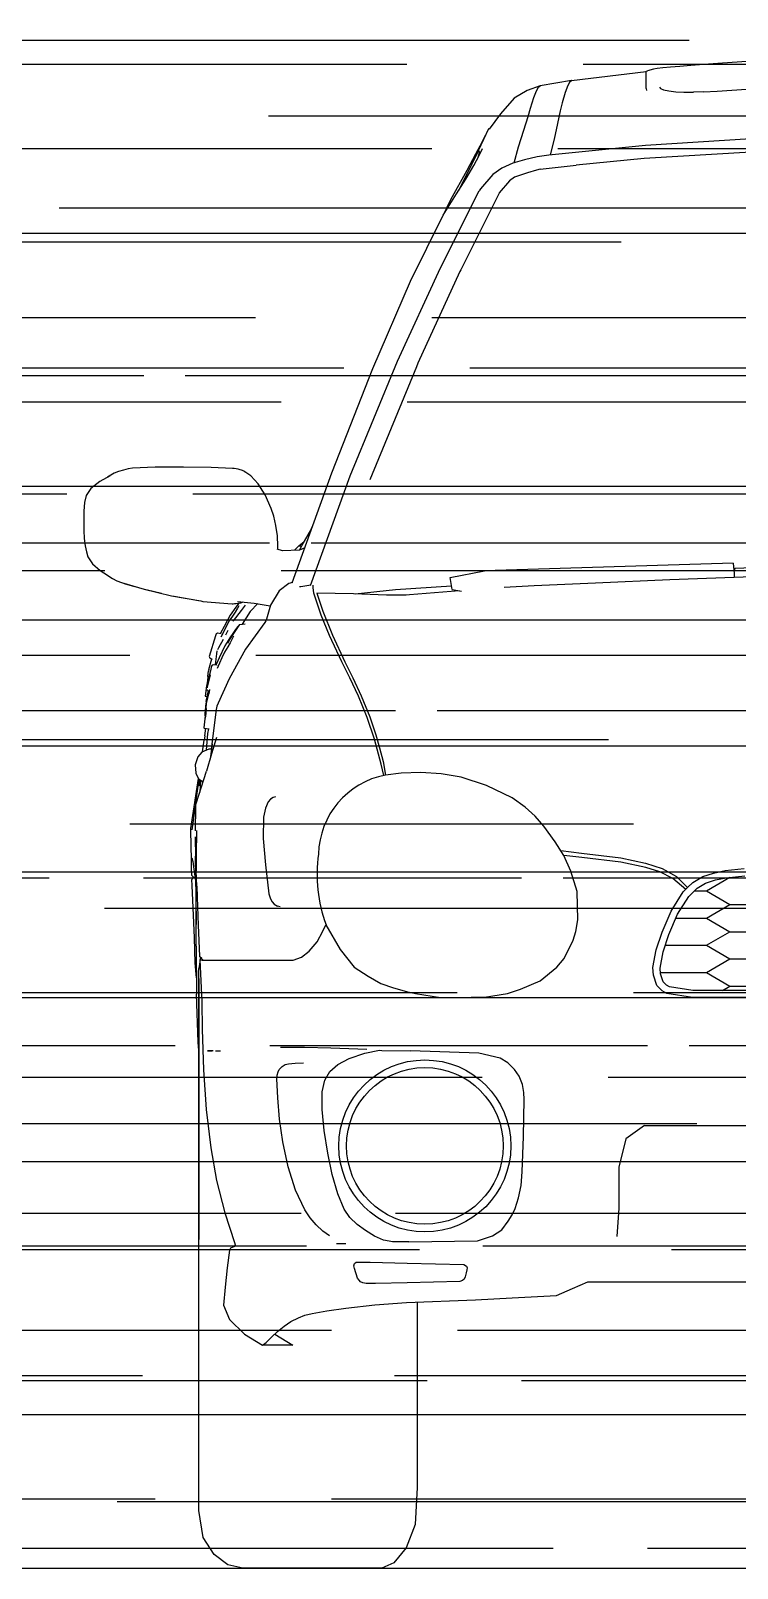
# Model space of a CAD drawing. Header units: millimetres. Extents: x 589 to 1175, y -455 to -172.
# Drawn here: x 1034.379 to 1035.091, y -327.473 to -325.923 of the extents above; entities that cross this region are included whole.
import ezdxf

# ---------------------------------------------------------------- set-up
doc = ezdxf.new("R2010")
doc.units = ezdxf.units.MM
for name, color, linetype in [('SRAFA', 251, 'Continuous'), ('stafaz', 252, 'Continuous'), ('ZDIVO', 1, 'Continuous')]:
    doc.layers.add(name, color=color, linetype=linetype)

# ---------------------------------------------------------------- blocks, each defined once
blk = doc.blocks.new('A$C37E17271')
at = {"linetype": 'Continuous'}
for p, q in [((0.7191, 1.5218), (0.6497, 1.5171)), ((0.5021, 1.5), (0.5774, 1.5091)), ((0.5774, 1.5093), (0.5787, 1.5098)), ((0.5774, 1.5069), (0.5774, 1.5093)), ((0.5774, 1.503), (0.5774, 1.5069)), ((0.5848, 1.5115), (0.5787, 1.5098)), ((0.5884, 1.512), (0.5848, 1.5115)), ((0.5941, 1.5127), (0.5884, 1.512)), ((0.602, 1.5134), (0.5941, 1.5127)), ((0.6114, 1.5142), (0.602, 1.5134)), ((0.6225, 1.5151), (0.6114, 1.5142)), ((0.6353, 1.516), (0.6225, 1.5151)), ((0.6497, 1.5171), (0.6353, 1.516)), ((0.4575, 1.49), (0.4443, 1.4822)), ((0.4705, 1.4945), (0.4575, 1.49)), ((0.464, 1.4827), (0.4667, 1.4894)), ((0.4667, 1.4894), (0.4689, 1.4931)), ((0.4689, 1.4931), (0.4705, 1.4945)), ((0.502, 1.5), (0.4705, 1.4945)), ((0.4983, 1.4948), (0.4957, 1.4879)), ((0.5004, 1.4986), (0.4983, 1.4948)), ((0.5004, 1.4986), (0.502, 1.5)), ((0.5021, 1.5), (0.5004, 1.4986)), ((0.502, 1.5), (0.5021, 1.5)), ((0.5774, 1.498), (0.5774, 1.503)), ((0.5774, 1.492), (0.5774, 1.498)), ((0.5774, 1.492), (0.5776, 1.49)), ((0.5906, 1.4933), (0.5917, 1.4918)), ((0.5917, 1.4918), (0.5948, 1.4904)), ((0.5948, 1.4904), (0.6, 1.4894)), ((0.6, 1.4894), (0.6071, 1.4886)), ((0.6071, 1.4886), (0.6153, 1.4882)), ((0.6153, 1.4882), (0.6251, 1.4882)), ((0.635, 1.4885), (0.6251, 1.4882)), ((0.635, 1.4885), (0.649, 1.4893)), ((0.649, 1.4893), (0.7236, 1.4943)), ((0.649, 1.4893), (0.649, 1.4893)), ((0.4443, 1.4822), (0.4304, 1.4664)), ((0.4608, 1.472), (0.464, 1.4827)), ((0.4926, 1.4773), (0.4907, 1.4692)), ((0.4957, 1.4879), (0.4926, 1.4773)), ((0.4304, 1.4664), (0.4191, 1.4507)), ((0.4539, 1.45), (0.4582, 1.4636)), ((0.4582, 1.4636), (0.4608, 1.472)), ((0.4907, 1.4692), (0.488, 1.4567)), ((0.4182, 1.4512), (0.4084, 1.4296)), ((0.4151, 1.4444), (0.412, 1.4382)), ((0.4191, 1.4507), (0.4182, 1.4512)), ((0.4487, 1.433), (0.4539, 1.45)), ((0.488, 1.4567), (0.4844, 1.4407)), ((0.4084, 1.4291), (0.3878, 1.3885)), ((0.412, 1.4382), (0.4054, 1.4257)), ((0.408, 1.4285), (0.4084, 1.4296)), ((0.4084, 1.4296), (0.4084, 1.4291)), ((0.4084, 1.4291), (0.4084, 1.4291)), ((0.4085, 1.429), (0.4084, 1.4291)), ((0.4086, 1.429), (0.4085, 1.429)), ((0.4085, 1.4289), (0.4088, 1.4285)), ((0.4088, 1.4285), (0.4087, 1.4258)), ((0.4089, 1.4243), (0.4124, 1.4313)), ((0.4442, 1.417), (0.4487, 1.433)), ((0.5767, 1.4343), (0.4793, 1.4248)), ((0.4844, 1.4407), (0.4805, 1.4249)), ((0.6829, 1.4277), (0.5752, 1.4213)), ((0.6827, 1.441), (0.5767, 1.4343)), ((0.3955, 1.4006), (0.4035, 1.4141)), ((0.4054, 1.4257), (0.3965, 1.4091)), ((0.4035, 1.4141), (0.4089, 1.4243)), ((0.4087, 1.4258), (0.4073, 1.4213)), ((0.4317, 1.4114), (0.4226, 1.405)), ((0.4428, 1.4166), (0.4317, 1.4114)), ((0.4545, 1.42), (0.4428, 1.4166)), ((0.4673, 1.4229), (0.4545, 1.42)), ((0.4793, 1.4248), (0.4673, 1.4229)), ((0.5752, 1.4213), (0.5068, 1.4147)), ((0.3965, 1.4091), (0.3802, 1.3795)), ((0.386, 1.3855), (0.3955, 1.4006)), ((0.4226, 1.405), (0.4102, 1.3906)), ((0.4445, 1.4023), (0.4395, 1.3987)), ((0.4578, 1.4069), (0.4445, 1.4023)), ((0.4667, 1.4094), (0.4578, 1.4069)), ((0.4706, 1.4104), (0.4667, 1.4094)), ((0.3699, 1.311), (0.4088, 1.3886)), ((0.3727, 1.3641), (0.386, 1.3855)), ((0.4291, 1.3865), (0.3903, 1.3091)), ((0.4102, 1.3906), (0.4088, 1.3886)), ((0.4292, 1.3866), (0.4291, 1.3866)), ((0.4291, 1.3866), (0.4291, 1.3865)), ((0.3802, 1.3795), (0.3728, 1.3643)), ((0.3396, 1.2977), (0.3727, 1.3641)), ((0.3266, 1.2168), (0.3699, 1.311)), ((0.3894, 1.3073), (0.3471, 1.2148)), ((0.3903, 1.3091), (0.3894, 1.3073)), ((0.3016, 1.2096), (0.3396, 1.2977)), ((0.2604, 1.1045), (0.3016, 1.2096)), ((0.279, 1.1014), (0.3266, 1.2168)), ((0.3456, 1.2112), (0.2987, 1.0974)), ((0.3471, 1.2148), (0.3456, 1.2112)), ((0.0368, 1.1015), (0.0266, 1.0955)), ((0.0408, 1.104), (0.0343, 1.1)), ((0.0452, 1.1058), (0.0408, 1.104)), ((0.0408, 1.104), (0.0408, 1.104)), ((0.0502, 1.1072), (0.0452, 1.1058)), ((0.0552, 1.1083), (0.0502, 1.1072)), ((0.0595, 1.109), (0.0552, 1.1083)), ((0.0823, 1.11), (0.0595, 1.109)), ((0.1107, 1.1102), (0.0823, 1.11)), ((0.1388, 1.1096), (0.1107, 1.1102)), ((0.1604, 1.1088), (0.1388, 1.1096)), ((0.162, 1.1086), (0.1604, 1.1088)), ((0.1639, 1.1083), (0.162, 1.1086)), ((0.1659, 1.108), (0.1639, 1.1083)), ((0.1681, 1.1074), (0.1659, 1.108)), ((0.1693, 1.107), (0.1681, 1.1074)), ((0.1705, 1.1066), (0.1693, 1.107)), ((0.1717, 1.1061), (0.1705, 1.1066)), ((0.1728, 1.1055), (0.1717, 1.1061)), ((0.1726, 1.1055), (0.1728, 1.1055)), ((0.1789, 1.1013), (0.1728, 1.1055)), ((0.1728, 1.1055), (0.1734, 1.105)), ((0.1861, 1.0933), (0.1789, 1.1013)), ((0.2205, 0.9936), (0.2604, 1.1045)), ((0.239, 0.9908), (0.279, 1.1014)), ((0.0175, 1.0885), (0.0126, 1.0816)), ((0.0266, 1.0955), (0.0175, 1.0885)), ((0.1861, 1.0933), (0.1861, 1.0933)), ((0.1933, 1.0822), (0.1862, 1.0933)), ((0.0112, 1.0744), (0.0105, 1.0657)), ((0.0126, 1.0816), (0.0112, 1.0744)), ((0.1994, 1.0685), (0.1933, 1.0822)), ((0.0105, 1.0657), (0.0103, 1.0562)), ((0.0103, 1.0562), (0.0104, 1.0464)), ((0.2018, 1.0607), (0.1994, 1.0685)), ((0.204, 1.0513), (0.2018, 1.0607)), ((0.0104, 1.0464), (0.0108, 1.0383)), ((0.204, 1.0513), (0.204, 1.0512)), ((0.2056, 1.0408), (0.204, 1.0512)), ((0.2061, 1.0305), (0.2056, 1.0408)), ((0.2305, 1.0316), (0.2402, 1.0484)), ((0.24, 1.0481), (0.241, 1.0506)), ((0.0108, 1.0383), (0.0117, 1.0309)), ((0.0117, 1.0309), (0.013, 1.0246)), ((0.013, 1.0246), (0.0143, 1.0198)), ((0.2107, 1.0259), (0.2054, 1.0274)), ((0.206, 1.0272), (0.2061, 1.0305)), ((0.2278, 1.0264), (0.2107, 1.0259)), ((0.2226, 1.0263), (0.2272, 1.0307)), ((0.2272, 1.0307), (0.2308, 1.0337)), ((0.2272, 1.0307), (0.23, 1.0307)), ((0.2332, 1.0288), (0.2278, 1.0264)), ((0.2279, 1.0264), (0.2305, 1.0316)), ((0.2308, 1.0337), (0.2323, 1.0347)), ((0.0143, 1.0198), (0.019, 1.0125)), ((0.019, 1.0125), (0.0267, 1.006)), ((0.6651, 1.0132), (0.4142, 1.0056)), ((0.6651, 1.0132), (0.6661, 1.003)), ((0.6667, 1.0084), (0.6659, 1.0054)), ((0.6667, 1.0084), (0.8794, 1.0159)), ((0.0267, 1.006), (0.0304, 1.0034)), ((0.0304, 1.0034), (0.0392, 0.998)), ((0.0392, 0.998), (0.0437, 0.9956)), ((0.0437, 0.9956), (0.0483, 0.9937)), ((0.0483, 0.9937), (0.0712, 0.9872)), ((0.0483, 0.9937), (0.0483, 0.9937)), ((0.0483, 0.9937), (0.0522, 0.9925)), ((0.0522, 0.9925), (0.0616, 0.9899)), ((0.2169, 0.9928), (0.2074, 0.9855)), ((0.2206, 0.9937), (0.2169, 0.9928)), ((0.3796, 0.9989), (0.4142, 1.0056)), ((0.3818, 0.9866), (0.3796, 0.9989)), ((0.5263, 0.9933), (0.4645, 0.9904)), ((0.6012, 0.9965), (0.5263, 0.9933)), ((0.7235, 1.0009), (0.6012, 0.9965)), ((0.6661, 1.003), (0.6662, 0.9989)), ((0.0712, 0.9872), (0.0988, 0.9805)), ((0.0712, 0.9872), (0.0747, 0.9863)), ((0.0747, 0.9863), (0.0887, 0.9829)), ((0.0988, 0.9805), (0.1285, 0.9752)), ((0.0988, 0.9805), (0.1014, 0.9799)), ((0.1014, 0.9799), (0.126, 0.9756)), ((0.2074, 0.9855), (0.1986, 0.9711)), ((0.2279, 0.9897), (0.229, 0.9898)), ((0.229, 0.9898), (0.2392, 0.9913)), ((0.2416, 0.9887), (0.2416, 0.991)), ((0.2424, 0.9831), (0.2416, 0.9887)), ((0.2442, 0.9769), (0.2424, 0.9831)), ((0.2497, 0.9609), (0.2442, 0.9769)), ((0.2454, 0.9831), (0.2513, 0.9648)), ((0.2821, 0.9824), (0.2454, 0.9831)), ((0.3155, 0.9812), (0.2821, 0.9824)), ((0.284, 0.9824), (0.3246, 0.9869)), ((0.3321, 0.9811), (0.3155, 0.9812)), ((0.3246, 0.9869), (0.3811, 0.9903)), ((0.3352, 0.9811), (0.3321, 0.9811)), ((0.3386, 0.9814), (0.3352, 0.9811)), ((0.389, 0.9854), (0.3386, 0.9814)), ((0.3818, 0.9866), (0.3912, 0.985)), ((0.4645, 0.9904), (0.4342, 0.9889)), ((0.1285, 0.9752), (0.1303, 0.9748)), ((0.1303, 0.9748), (0.1598, 0.9723)), ((0.1636, 0.9689), (0.158, 0.961)), ((0.1598, 0.9723), (0.1609, 0.9723)), ((0.1629, 0.964), (0.1601, 0.9598)), ((0.1689, 0.9655), (0.1608, 0.955)), ((0.1609, 0.9723), (0.1624, 0.9725)), ((0.1624, 0.9725), (0.1641, 0.9727)), ((0.1652, 0.9678), (0.1629, 0.964)), ((0.1667, 0.973), (0.1636, 0.9689)), ((0.1641, 0.9727), (0.166, 0.9729)), ((0.1652, 0.9748), (0.182, 0.9731)), ((0.1666, 0.9704), (0.1652, 0.9678)), ((0.166, 0.9729), (0.1669, 0.9731)), ((0.1669, 0.9731), (0.1679, 0.9733)), ((0.1679, 0.9733), (0.1688, 0.9734)), ((0.1688, 0.9734), (0.1697, 0.9737)), ((0.1729, 0.9709), (0.1689, 0.9655)), ((0.1697, 0.9737), (0.1711, 0.9742)), ((0.1697, 0.9737), (0.1697, 0.9737)), ((0.1782, 0.9646), (0.1699, 0.9517)), ((0.173, 0.9711), (0.1729, 0.9709)), ((0.1859, 0.9725), (0.1782, 0.9646)), ((0.182, 0.9731), (0.1984, 0.9704)), ((0.1986, 0.9711), (0.1944, 0.9567)), ((0.2513, 0.9648), (0.261, 0.9406)), ((0.1518, 0.9495), (0.1483, 0.9426)), ((0.1538, 0.9492), (0.1484, 0.9386)), ((0.158, 0.961), (0.1518, 0.9495)), ((0.1566, 0.9547), (0.1538, 0.9492)), ((0.1601, 0.9598), (0.1566, 0.9547)), ((0.1576, 0.9365), (0.1675, 0.9514)), ((0.1608, 0.955), (0.1607, 0.9548)), ((0.1633, 0.9463), (0.1613, 0.9434)), ((0.1658, 0.9496), (0.1633, 0.9463)), ((0.1658, 0.9496), (0.1675, 0.9514)), ((0.1675, 0.9514), (0.173, 0.9521)), ((0.1675, 0.9514), (0.1675, 0.9514)), ((0.1927, 0.9536), (0.1735, 0.9267)), ((0.1938, 0.9551), (0.1927, 0.9536)), ((0.1944, 0.9567), (0.1938, 0.9551)), ((0.258, 0.9405), (0.2497, 0.9609)), ((0.1432, 0.9401), (0.1369, 0.9193)), ((0.1438, 0.942), (0.1432, 0.9401)), ((0.144, 0.9424), (0.1438, 0.942)), ((0.144, 0.9424), (0.1451, 0.9431)), ((0.1451, 0.9431), (0.1489, 0.9425)), ((0.1508, 0.9364), (0.1461, 0.9278)), ((0.1577, 0.9379), (0.1524, 0.9298)), ((0.1539, 0.9422), (0.1531, 0.9407)), ((0.1557, 0.9455), (0.1539, 0.9422)), ((0.1579, 0.9331), (0.1554, 0.9288)), ((0.1557, 0.9327), (0.1576, 0.9365)), ((0.1613, 0.9434), (0.1577, 0.9379)), ((0.16, 0.9369), (0.1579, 0.9331)), ((0.1612, 0.9396), (0.16, 0.9369)), ((0.2704, 0.9138), (0.258, 0.9405)), ((0.261, 0.9406), (0.2734, 0.9138)), ((0.1365, 0.9061), (0.1393, 0.9167)), ((0.1369, 0.9193), (0.137, 0.9186)), ((0.137, 0.9186), (0.1372, 0.9178)), ((0.1372, 0.9178), (0.1396, 0.9166)), ((0.1441, 0.9219), (0.1428, 0.9111)), ((0.1468, 0.918), (0.1437, 0.911)), ((0.1445, 0.9248), (0.1441, 0.9219)), ((0.1445, 0.9249), (0.1445, 0.9248)), ((0.1496, 0.9178), (0.1448, 0.9071)), ((0.1461, 0.9278), (0.145, 0.9258)), ((0.1524, 0.9298), (0.1468, 0.918)), ((0.1522, 0.9235), (0.1496, 0.9178)), ((0.1554, 0.9288), (0.1522, 0.9235)), ((0.1735, 0.9267), (0.1568, 0.8966)), ((0.138, 0.9047), (0.1348, 0.8922)), ((0.1355, 0.8991), (0.1349, 0.8945)), ((0.1351, 0.8884), (0.1382, 0.9007)), ((0.1355, 0.8991), (0.1362, 0.9047)), ((0.1365, 0.9061), (0.1361, 0.9044)), ((0.1389, 0.9081), (0.138, 0.9047)), ((0.1394, 0.9102), (0.1389, 0.9081)), ((0.1396, 0.9106), (0.1394, 0.9102)), ((0.1396, 0.9106), (0.1406, 0.9113)), ((0.1406, 0.9113), (0.1445, 0.9109)), ((0.1461, 0.9099), (0.1458, 0.9106)), ((0.2785, 0.8976), (0.2704, 0.9138)), ((0.2734, 0.9138), (0.2815, 0.8978)), ((0.1337, 0.8868), (0.1327, 0.8793)), ((0.1337, 0.8877), (0.1336, 0.8871)), ((0.1336, 0.8871), (0.1339, 0.8863)), ((0.1341, 0.8894), (0.1337, 0.8877)), ((0.1338, 0.8739), (0.1361, 0.8848)), ((0.1343, 0.8856), (0.1339, 0.8863)), ((0.1341, 0.8896), (0.134, 0.8888)), ((0.1348, 0.8922), (0.1341, 0.8894)), ((0.1344, 0.8909), (0.1342, 0.8896)), ((0.1343, 0.8856), (0.1369, 0.8844)), ((0.1349, 0.8945), (0.1344, 0.8909)), ((0.1349, 0.8877), (0.1351, 0.8884)), ((0.1372, 0.8858), (0.1363, 0.8815)), ((0.1568, 0.8966), (0.1458, 0.872)), ((0.2872, 0.8793), (0.2785, 0.8976)), ((0.2815, 0.8978), (0.29, 0.8797)), ((0.1327, 0.8793), (0.1348, 0.8789)), ((0.1328, 0.8613), (0.1336, 0.8722)), ((0.1338, 0.8739), (0.1336, 0.8722)), ((0.1338, 0.8669), (0.1342, 0.8725)), ((0.1342, 0.8725), (0.1363, 0.8815)), ((0.1445, 0.869), (0.1438, 0.8658)), ((0.1458, 0.872), (0.1445, 0.869)), ((0.296, 0.8577), (0.2872, 0.8793)), ((0.29, 0.8797), (0.2987, 0.8585)), ((0.1326, 0.8593), (0.1315, 0.8473)), ((0.1329, 0.8587), (0.1325, 0.8563)), ((0.1326, 0.8593), (0.1328, 0.8613)), ((0.1334, 0.8624), (0.1329, 0.8587)), ((0.1338, 0.8669), (0.1334, 0.8624)), ((0.1438, 0.8658), (0.1386, 0.8259)), ((0.3034, 0.8359), (0.296, 0.8577)), ((0.2987, 0.8585), (0.3048, 0.8401)), ((0.1316, 0.847), (0.1315, 0.8473)), ((0.1316, 0.847), (0.1366, 0.8463)), ((0.1323, 0.8392), (0.1317, 0.835)), ((0.1323, 0.8392), (0.1333, 0.8468)), ((0.1351, 0.8417), (0.1338, 0.8247)), ((0.1359, 0.8464), (0.1351, 0.8417)), ((0.1441, 0.8376), (0.1391, 0.821)), ((0.3048, 0.8401), (0.3086, 0.8272)), ((0.1293, 0.8228), (0.1252, 0.818)), ((0.1365, 0.8258), (0.1293, 0.8228)), ((0.1299, 0.8231), (0.1317, 0.835)), ((0.139, 0.8259), (0.1365, 0.8258)), ((0.1397, 0.8313), (0.1376, 0.8157)), ((0.3103, 0.8107), (0.3034, 0.8359)), ((0.3086, 0.8272), (0.312, 0.8132)), ((0.1252, 0.818), (0.1227, 0.81)), ((0.1227, 0.81), (0.1232, 0.8016)), ((0.1391, 0.821), (0.1341, 0.8035)), ((0.3127, 0.7992), (0.3103, 0.8107)), ((0.312, 0.8132), (0.3145, 0.7997)), ((0.1183, 0.7457), (0.1259, 0.7962)), ((0.123, 0.7695), (0.1265, 0.7956)), ((0.1232, 0.8016), (0.126, 0.796)), ((0.1235, 0.771), (0.1341, 0.8035)), ((0.126, 0.796), (0.1307, 0.7927)), ((0.1273, 0.7951), (0.1266, 0.7889)), ((0.1281, 0.7945), (0.1272, 0.7823)), ((0.3302, 0.8016), (0.3145, 0.7997)), ((0.35, 0.8024), (0.3302, 0.8016)), ((0.3706, 0.801), (0.35, 0.8024)), ((0.3907, 0.7975), (0.3706, 0.801)), ((0.4165, 0.7893), (0.3907, 0.7975)), ((0.1986, 0.7753), (0.1961, 0.7726)), ((0.2011, 0.777), (0.1986, 0.7753)), ((0.2036, 0.7776), (0.2011, 0.777)), ((0.4423, 0.7767), (0.4165, 0.7893)), ((0.4553, 0.7673), (0.4423, 0.7767)), ((0.1197, 0.7446), (0.1229, 0.7683)), ((0.1228, 0.7672), (0.1227, 0.7433)), ((0.1229, 0.7692), (0.1228, 0.7672)), ((0.1229, 0.7692), (0.1235, 0.771)), ((0.1936, 0.7662), (0.1914, 0.7572)), ((0.1961, 0.7726), (0.1936, 0.7662)), ((0.4655, 0.7581), (0.4553, 0.7673)), ((0.1182, 0.7438), (0.1183, 0.7457)), ((0.1914, 0.7572), (0.1913, 0.7358)), ((0.4743, 0.7482), (0.4655, 0.7581)), ((0.4855, 0.7325), (0.4743, 0.7482)), ((0.1188, 0.7138), (0.1182, 0.7438)), ((0.1225, 0.7374), (0.1226, 0.7328)), ((0.1226, 0.7328), (0.123, 0.7216)), ((0.1241, 0.7437), (0.1235, 0.7186)), ((0.1913, 0.7358), (0.1935, 0.709)), ((0.4943, 0.7186), (0.4855, 0.7325)), ((0.119, 0.7054), (0.1188, 0.7138)), ((0.1192, 0.7161), (0.1202, 0.7126)), ((0.123, 0.7216), (0.1237, 0.703)), ((0.1231, 0.7164), (0.1231, 0.7178)), ((0.1234, 0.6979), (0.1231, 0.7164)), ((0.1235, 0.7186), (0.1237, 0.703)), ((0.4912, 0.7235), (0.5121, 0.7208)), ((0.5126, 0.7165), (0.4943, 0.7186)), ((0.5015, 0.7028), (0.4943, 0.7186)), ((0.5121, 0.7208), (0.5519, 0.7162)), ((0.5519, 0.712), (0.5126, 0.7165)), ((0.5519, 0.7162), (0.5767, 0.7107)), ((0.1193, 0.6983), (0.119, 0.7054)), ((0.1212, 0.6963), (0.1193, 0.6983)), ((0.1202, 0.7126), (0.1214, 0.7048)), ((0.1214, 0.7048), (0.123, 0.6931)), ((0.1236, 0.6765), (0.1234, 0.6979)), ((0.1242, 0.6875), (0.1237, 0.703)), ((0.1935, 0.709), (0.197, 0.6799)), ((0.5078, 0.6824), (0.5015, 0.7028)), ((0.5771, 0.7064), (0.5519, 0.712)), ((0.5767, 0.7107), (0.5933, 0.7054)), ((0.5912, 0.702), (0.5771, 0.7064)), ((0.6042, 0.6955), (0.5912, 0.702)), ((0.5933, 0.7054), (0.6079, 0.6974)), ((0.1194, 0.6943), (0.1198, 0.6952)), ((0.1196, 0.6884), (0.1194, 0.6943)), ((0.1206, 0.6659), (0.1196, 0.6884)), ((0.1198, 0.6952), (0.1207, 0.6966)), ((0.1207, 0.6966), (0.1208, 0.6968)), ((0.1212, 0.6963), (0.1225, 0.6964)), ((0.1224, 0.6964), (0.1224, 0.6964)), ((0.1225, 0.6964), (0.1224, 0.6964)), ((0.123, 0.6931), (0.1235, 0.6873)), ((0.1242, 0.6875), (0.1247, 0.6767)), ((0.5085, 0.6538), (0.5078, 0.6824)), ((0.6172, 0.6844), (0.6042, 0.6955)), ((0.6079, 0.6974), (0.6191, 0.6864)), ((0.1238, 0.649), (0.1236, 0.6765)), ((0.1237, 0.6271), (0.1236, 0.6718)), ((0.1247, 0.6767), (0.1258, 0.6484)), ((0.197, 0.6799), (0.1986, 0.6748)), ((0.1986, 0.6748), (0.2002, 0.672)), ((0.2002, 0.672), (0.2022, 0.6694)), ((0.2022, 0.6694), (0.2055, 0.6675)), ((0.2083, 0.6668), (0.2055, 0.6675)), ((0.1218, 0.6355), (0.1206, 0.6659)), ((0.5065, 0.6418), (0.5085, 0.6538)), ((0.1238, 0.649), (0.1238, 0.649)), ((0.1258, 0.6484), (0.1271, 0.6172)), ((0.2456, 0.6315), (0.2513, 0.6423)), ((0.2513, 0.6423), (0.2545, 0.6486)), ((0.2545, 0.6486), (0.2687, 0.6238)), ((0.5037, 0.6331), (0.5065, 0.6418)), ((0.1226, 0.6104), (0.1218, 0.6355)), ((0.1237, 0.6271), (0.1241, 0.5788)), ((0.2297, 0.6161), (0.2377, 0.6221)), ((0.2377, 0.6221), (0.2456, 0.6315)), ((0.2687, 0.6238), (0.283, 0.6061)), ((0.4946, 0.6146), (0.5037, 0.6331)), ((0.1239, 0.5951), (0.1226, 0.6104)), ((0.1273, 0.6113), (0.1262, 0.6045)), ((0.1262, 0.5944), (0.1262, 0.6045)), ((0.1271, 0.6172), (0.1307, 0.6132)), ((0.1271, 0.6172), (0.1292, 0.6152)), ((0.1291, 0.6152), (0.1272, 0.6133)), ((0.1272, 0.6133), (0.1293, 0.5711)), ((0.1272, 0.6133), (0.1298, 0.6132)), ((0.1282, 0.6162), (0.1278, 0.6139)), ((0.1298, 0.6132), (0.1301, 0.6132)), ((0.1301, 0.6132), (0.1307, 0.6132)), ((0.1307, 0.6132), (0.1569, 0.613)), ((0.1569, 0.613), (0.1764, 0.613)), ((0.1764, 0.613), (0.2022, 0.613)), ((0.2022, 0.613), (0.2214, 0.613)), ((0.2214, 0.613), (0.2297, 0.6161)), ((0.283, 0.6061), (0.2969, 0.5969)), ((0.4705, 0.5922), (0.4872, 0.6059)), ((0.4872, 0.6059), (0.4946, 0.6146)), ((0.1262, 0.5944), (0.1262, 0.566)), ((0.1262, 0.566), (0.1262, 0.5944)), ((0.2969, 0.5969), (0.3097, 0.5896)), ((0.3097, 0.5896), (0.3225, 0.5853)), ((0.4506, 0.5839), (0.4705, 0.5922)), ((0.1256, 0.5303), (0.1241, 0.5788)), ((0.3225, 0.5853), (0.3357, 0.5813)), ((0.3357, 0.5813), (0.3449, 0.5793)), ((0.3449, 0.5793), (0.3701, 0.5755)), ((0.3701, 0.5755), (0.401, 0.5756)), ((0.401, 0.5756), (0.4143, 0.5756)), ((0.4143, 0.5756), (0.4375, 0.5793)), ((0.4375, 0.5793), (0.4506, 0.5839)), ((0.1262, 0.566), (0.1262, 0.5225)), ((0.1262, 0.5225), (0.1262, 0.566)), ((0.1293, 0.5711), (0.1298, 0.5436)), ((0.1298, 0.5436), (0.1311, 0.5024)), ((0.1262, 0.5219), (0.1256, 0.5303)), ((0.1262, 0.5225), (0.1262, 0.4669)), ((0.1262, 0.4669), (0.1262, 0.5225)), ((0.1262, 0.5219), (0.1262, 0.4669)), ((0.1262, 0.4669), (0.1262, 0.5219)), ((0.1349, 0.5217), (0.1397, 0.5218)), ((0.1383, 0.5217), (0.1349, 0.5217)), ((0.1406, 0.5218), (0.1383, 0.5217)), ((0.1432, 0.5218), (0.1477, 0.5218)), ((0.1477, 0.5218), (0.148, 0.5218)), ((0.2087, 0.5253), (0.2328, 0.5253)), ((0.2328, 0.5253), (0.2593, 0.5247)), ((0.2593, 0.5247), (0.2956, 0.5234)), ((0.2665, 0.5077), (0.278, 0.5138)), ((0.278, 0.5138), (0.2937, 0.5194)), ((0.2937, 0.5194), (0.3084, 0.5222)), ((0.2956, 0.5234), (0.2957, 0.5232)), ((0.3084, 0.5222), (0.3107, 0.5221)), ((0.3107, 0.5221), (0.3397, 0.5215)), ((0.4087, 0.5193), (0.3397, 0.5215)), ((0.4302, 0.5143), (0.4087, 0.5193)), ((0.4378, 0.5096), (0.4302, 0.5143)), ((0.1311, 0.5024), (0.1337, 0.4626)), ((0.2051, 0.4934), (0.2054, 0.4972)), ((0.2054, 0.4972), (0.2062, 0.5003)), ((0.2062, 0.5003), (0.2073, 0.5028)), ((0.2073, 0.5028), (0.2102, 0.5059)), ((0.2102, 0.5059), (0.2134, 0.5077)), ((0.2134, 0.5077), (0.2166, 0.5086)), ((0.2166, 0.5086), (0.2236, 0.5092)), ((0.2236, 0.5092), (0.2317, 0.5095)), ((0.2533, 0.492), (0.2585, 0.5008)), ((0.2585, 0.5008), (0.2665, 0.5077)), ((0.4446, 0.5028), (0.4378, 0.5096)), ((0.4492, 0.4961), (0.4446, 0.5028)), ((0.4528, 0.4877), (0.4492, 0.4961)), ((0.2059, 0.4742), (0.2051, 0.4934)), ((0.2507, 0.4802), (0.2533, 0.492)), ((0.4541, 0.4797), (0.4528, 0.4877)), ((0.1262, 0.4669), (0.1262, 0.4022)), ((0.1262, 0.4022), (0.1262, 0.4669)), ((0.1262, 0.4669), (0.1262, 0.4022)), ((0.1262, 0.4022), (0.1262, 0.4669)), ((0.2078, 0.4526), (0.2059, 0.4742)), ((0.2507, 0.4626), (0.2507, 0.4802)), ((0.4538, 0.4354), (0.4542, 0.4724)), ((0.4542, 0.4724), (0.4541, 0.4797)), ((0.1337, 0.4626), (0.1383, 0.4238)), ((0.2111, 0.4299), (0.2078, 0.4526)), ((0.2526, 0.4414), (0.2507, 0.4626)), ((0.2563, 0.4183), (0.2526, 0.4414)), ((0.4524, 0.3998), (0.4538, 0.4354)), ((0.5756, 0.4462), (0.6118, 0.4462)), ((0.6119, 0.4462), (0.6118, 0.4462)), ((0.6119, 0.4462), (0.7282, 0.4462)), ((0.1383, 0.4238), (0.1442, 0.3909)), ((0.2164, 0.4047), (0.2111, 0.4299)), ((0.2237, 0.3813), (0.2164, 0.4047)), ((0.2608, 0.3969), (0.2563, 0.4183)), ((0.1262, 0.4022), (0.1262, 0.3315)), ((0.1262, 0.3315), (0.1262, 0.4022)), ((0.1262, 0.4022), (0.1262, 0.3315)), ((0.1262, 0.0583), (0.1262, 0.4022)), ((0.1442, 0.3909), (0.1524, 0.3583)), ((0.2665, 0.3776), (0.2608, 0.3969)), ((0.4512, 0.3859), (0.4524, 0.3998)), ((0.2331, 0.3613), (0.2237, 0.3813)), ((0.273, 0.3619), (0.2665, 0.3776)), ((0.4451, 0.3628), (0.4486, 0.3733)), ((0.4486, 0.3733), (0.4512, 0.3859)), ((0.1524, 0.3583), (0.1622, 0.3285)), ((0.2385, 0.3534), (0.2331, 0.3613)), ((0.2787, 0.3537), (0.273, 0.3619)), ((0.4422, 0.3563), (0.4451, 0.3628)), ((0.2447, 0.3461), (0.2385, 0.3534)), ((0.2515, 0.3398), (0.2447, 0.3461)), ((0.2858, 0.3467), (0.2787, 0.3537)), ((0.2942, 0.3404), (0.2858, 0.3467)), ((0.4225, 0.335), (0.4318, 0.3412)), ((0.4318, 0.3412), (0.4381, 0.3498)), ((0.4381, 0.3498), (0.4422, 0.3563)), ((0.1622, 0.3285), (0.1631, 0.3259)), ((0.1631, 0.3259), (0.1624, 0.3243)), ((0.258, 0.335), (0.2515, 0.3398)), ((0.265, 0.3273), (0.2711, 0.3273)), ((0.2711, 0.3273), (0.2741, 0.3273)), ((0.2741, 0.3273), (0.2745, 0.3273)), ((0.3034, 0.3347), (0.2942, 0.3404)), ((0.3124, 0.3306), (0.3034, 0.3347)), ((0.322, 0.3291), (0.3124, 0.3306)), ((0.3381, 0.3291), (0.3215, 0.3291)), ((0.3381, 0.3291), (0.4074, 0.33)), ((0.4074, 0.33), (0.4225, 0.335)), ((0.1573, 0.3207), (0.1548, 0.3027)), ((0.1584, 0.3226), (0.1573, 0.3207)), ((0.1624, 0.3243), (0.1584, 0.3226)), ((0.1548, 0.3027), (0.1527, 0.2835)), ((0.2826, 0.305), (0.2832, 0.3073)), ((0.2834, 0.3023), (0.2826, 0.305)), ((0.2832, 0.3073), (0.2851, 0.3085)), ((0.2864, 0.2923), (0.2834, 0.3023)), ((0.2851, 0.3085), (0.2992, 0.3084)), ((0.2992, 0.3084), (0.3362, 0.3076)), ((0.3362, 0.3076), (0.3934, 0.3061)), ((0.3934, 0.3061), (0.3962, 0.3046)), ((0.3958, 0.2977), (0.3947, 0.2939)), ((0.3966, 0.3008), (0.3958, 0.2977)), ((0.3962, 0.3046), (0.397, 0.3029)), ((0.397, 0.3029), (0.3966, 0.3008)), ((0.1527, 0.2835), (0.1512, 0.2651)), ((0.2878, 0.2903), (0.2864, 0.2923)), ((0.2893, 0.2888), (0.2878, 0.2903)), ((0.2918, 0.2876), (0.2893, 0.2888)), ((0.2951, 0.287), (0.2918, 0.2876)), ((0.3043, 0.2869), (0.2951, 0.287)), ((0.3362, 0.2876), (0.3043, 0.2869)), ((0.3895, 0.2891), (0.3362, 0.2876)), ((0.3923, 0.29), (0.3895, 0.2891)), ((0.3937, 0.2915), (0.3923, 0.29)), ((0.3947, 0.2939), (0.3937, 0.2915)), ((0.4868, 0.275), (0.503, 0.282)), ((0.503, 0.282), (0.5184, 0.2886)), ((0.5184, 0.2886), (0.623, 0.2889)), ((0.623, 0.2889), (0.7509, 0.2889)), ((0.1512, 0.2651), (0.1572, 0.2508)), ((0.2746, 0.2622), (0.3036, 0.2654)), ((0.3036, 0.2654), (0.3358, 0.2678)), ((0.3358, 0.2678), (0.4053, 0.2707)), ((0.4053, 0.2707), (0.4423, 0.2726)), ((0.4423, 0.2726), (0.4868, 0.275)), ((0.1572, 0.2508), (0.1724, 0.2361)), ((0.2124, 0.2442), (0.2191, 0.2486)), ((0.2191, 0.2486), (0.2267, 0.2525)), ((0.2267, 0.2525), (0.2333, 0.255)), ((0.2333, 0.255), (0.2405, 0.2568)), ((0.2405, 0.2568), (0.2552, 0.2595)), ((0.2552, 0.2595), (0.2746, 0.2622)), ((0.1724, 0.2361), (0.1905, 0.2248)), ((0.1943, 0.2276), (0.2, 0.2333)), ((0.2, 0.2333), (0.2056, 0.2386)), ((0.2029, 0.2361), (0.203, 0.236)), ((0.203, 0.236), (0.221, 0.2248)), ((0.2056, 0.2386), (0.2124, 0.2442)), ((0.1905, 0.2248), (0.1943, 0.2276)), ((0.221, 0.2248), (0.1905, 0.2248)), ((0.3463, 0.0815), (0.3445, 0.0442)), ((0.1308, 0.0311), (0.1262, 0.0583)), ((0.1418, 0.0138), (0.1308, 0.0311)), ((0.3445, 0.0442), (0.3352, 0.0206)), ((0.3352, 0.0206), (0.3229, 0.0056)), ((0.1557, 0.0034), (0.1418, 0.0138)), ((0.1706, 0), (0.1557, 0.0034)), ((0.3108, 0), (0.1706, 0)), ((0.3229, 0.0056), (0.3108, 0))]:
    blk.add_line(p, q, dxfattribs=at)
for p, q in [((0.6258, 0.6829), (0.638, 0.6829)), ((0.638, 0.6829), (0.6617, 0.6967)), ((0.638, 0.6829), (0.6617, 0.6692)), ((0.638, 0.6555), (0.6617, 0.6692)), ((0.6617, 0.6692), (0.7307, 0.6692)), ((0.6074, 0.6555), (0.638, 0.6555)), ((0.638, 0.6555), (0.6617, 0.6417)), ((0.638, 0.628), (0.6617, 0.6417)), ((0.6617, 0.6417), (0.7307, 0.6417)), ((0.5966, 0.628), (0.638, 0.628)), ((0.638, 0.628), (0.6617, 0.6143)), ((0.638, 0.6005), (0.6617, 0.6143)), ((0.6617, 0.6143), (0.7307, 0.6143)), ((0.5917, 0.6005), (0.638, 0.6005)), ((0.638, 0.6005), (0.6617, 0.5868)), ((0.6543, 0.5825), (0.6617, 0.5868)), ((0.6617, 0.5868), (0.7307, 0.5868)), ((0.3463, 0.2682), (0.3463, 0.0815))]:
    blk.add_line(p, q)
for points in [[(0.4706, 1.4104), (0.5068, 1.4147)], [(0.4395, 1.3987), (0.4292, 1.3866)], [(0.752, 0.5753), (0.6239, 0.5753), (0.5983, 0.5793), (0.5933, 0.5821), (0.5882, 0.5874), (0.5846, 0.5979), (0.5842, 0.6056), (0.5875, 0.6234), (0.5935, 0.6414), (0.6025, 0.6626), (0.6145, 0.6818), (0.6191, 0.6864), (0.6242, 0.6915), (0.6343, 0.6973), (0.6453, 0.7009), (0.6568, 0.7034), (0.6761, 0.7054)], [(0.752, 0.5825), (0.6245, 0.5825), (0.6007, 0.5862), (0.5978, 0.5879), (0.5945, 0.5913), (0.5918, 0.5993), (0.5915, 0.6051), (0.5945, 0.6216), (0.6003, 0.6388), (0.609, 0.6593), (0.6202, 0.6772), (0.6242, 0.6813), (0.6286, 0.6858), (0.6372, 0.6907), (0.6471, 0.6939), (0.658, 0.6962), (0.6767, 0.6982)], [(0.5756, 0.4462), (0.5568, 0.4329), (0.5497, 0.4042), (0.5497, 0.363), (0.5479, 0.3343)]]:
    blk.add_lwpolyline(points)
for radius in [0.0867, 0.079]:
    blk.add_circle((0.3542, 0.4258), radius)
for centre, radius, start, end in [((0.3299, 0.7181), 0.083, 100.7042, 178.7582), ((0.3916, 0.6992), 0.1461, 171.8431, 200.2491)]:
    blk.add_arc(centre, radius, start, end)

msp = doc.modelspace()

# ---------------------------------------------------------------- hatches: boundary and pattern name
at = {"layer": 'SRAFA'}
h = msp.add_hatch(dxfattribs=at)
h.set_pattern_fill('AR-RROOF', color=256, scale=0.005, style=0)
h.paths.add_polyline_path([(1037.1164, -327.473), (1037.1164, -325.9027), (1035.8446, -325.0784), (1032.4135, -325.073), (1032.4135, -327.473)])

# ---------------------------------------------------------------- linework, layer by layer
at = {"layer": 'ZDIVO'}
msp.add_line((1026.9103, -327.473), (1047.7613, -327.473), dxfattribs=at)

# ---------------------------------------------------------------- block references
at = {"layer": 'stafaz'}
msp.add_blockref('A$C37E17271', (1034.422, -327.473), dxfattribs=at)

doc.saveas('drawing.dxf')
